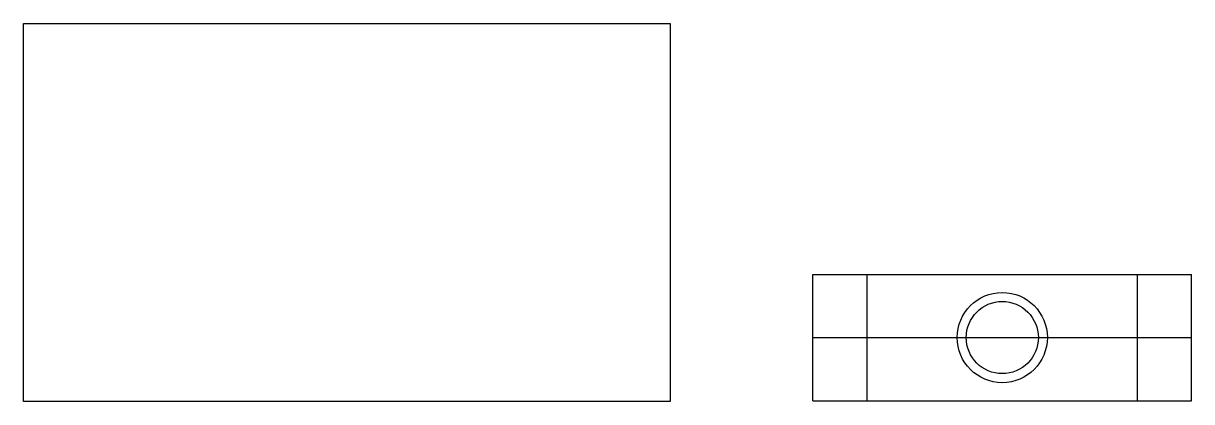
# Model space of a CAD drawing. Header units: millimetres. Extents: x 50 to 698, y 50 to 260.
import ezdxf

# ---------------------------------------------------------------- set-up
doc = ezdxf.new("R2010")
doc.units = ezdxf.units.MM
picture_1 = doc.add_image_def('image1.png', size_in_pixel=(1355, 792))

msp = doc.modelspace()

# ---------------------------------------------------------------- linework, layer by layer
for p, q in [((487.8, 50.49), (487.8, 120.49)), ((487.8, 120.49), (697.8, 120.49)), ((517.8, 50.49), (517.8, 120.49)), ((667.8, 50.49), (667.8, 120.49)), ((697.8, 50.49), (697.8, 120.49)), ((487.8, 85.49), (697.8, 85.49)), ((487.8, 50.49), (517.8, 50.49)), ((517.8, 50.49), (667.8, 50.49)), ((667.8, 50.49), (697.8, 50.49))]:
    msp.add_line(p, q)
for radius in [25, 20]:
    msp.add_circle((592.8, 85.49), radius)

# ---------------------------------------------------------------- pictures from other files: only their frames are drawn
image = msp.add_image(picture_1, insert=(50, 50), size_in_units=(358.56, 209.58))
image.dxf.flags = 7

doc.saveas('drawing.dxf')
